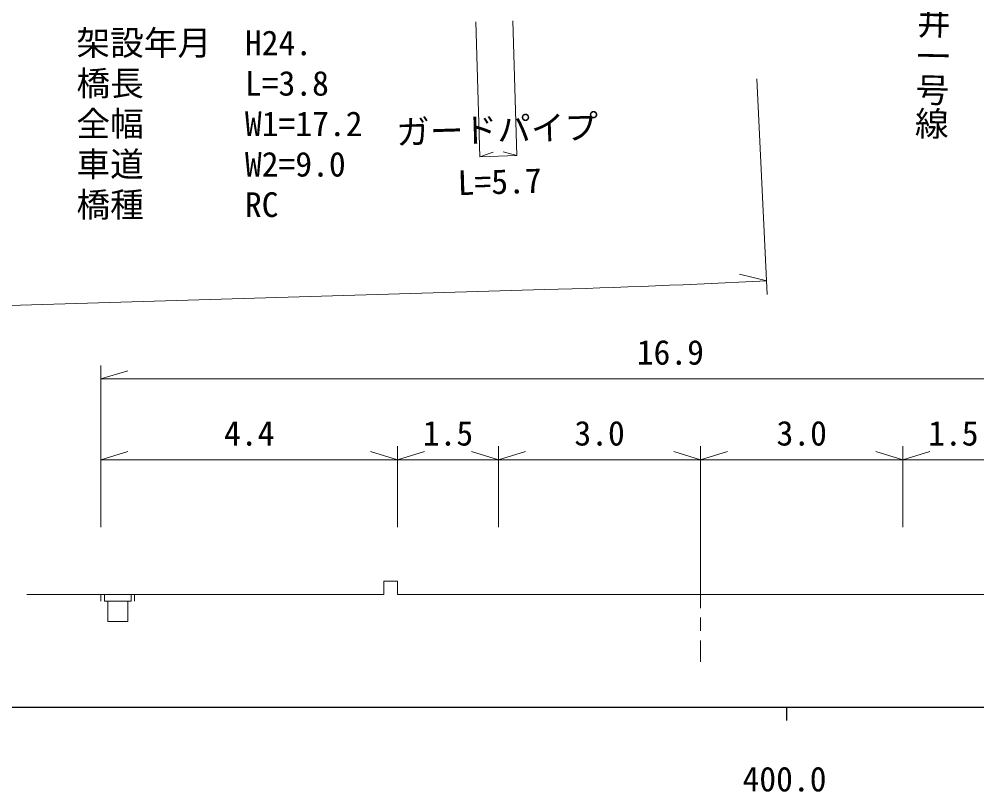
# Model space of a CAD drawing. Units: millimetres, scale not verified, with parts at other scales. Extents: x 40000 to 680000, y 20000 to 380000.
# Drawn here: x 411050 to 482116, y 198715 to 256022 of the extents above; entities that cross this region are included whole.
import ezdxf
from ezdxf.enums import TextEntityAlignment as Align

# ---------------------------------------------------------------- set-up
doc = ezdxf.new("R2010")
doc.units = ezdxf.units.MM
doc.header["$LTSCALE"] = 1000
for name, color, linetype, lineweight in [('M-BGD', 7, 'Continuous', 13), ('M-BMK', 2, 'Continuous', 13), ('M-BMK-HTXT', 7, 'Continuous', 13), ('M-STR-HTXT', 7, 'Continuous', 13), ('M-TTL-BAND', 7, 'Continuous', 25)]:
    doc.layers.add(name, color=color, linetype=linetype, lineweight=lineweight)
doc.styles.add('@ＭＳ ゴシック', font='')
doc.styles.add('ＭＳ ゴシック', font='')
doc.styles.get('@ＭＳ ゴシック').set_extended_font_data('@MS Gothic')
doc.styles.get('ＭＳ ゴシック').set_extended_font_data('MS Gothic')

msp = doc.modelspace()

# ---------------------------------------------------------------- linework, layer by layer
at = {"layer": 'M-BGD'}
for p, q in [((438122, 214347), (438122, 213347)), ((438122, 214347), (439122, 214347)), ((439122, 214347), (439122, 213347)), ((411622, 213347), (438122, 213347)), ((417122, 213347), (417122, 212847)), ((417372, 213347), (417372, 212847)), ((419372, 213347), (419372, 212847)), ((419622, 213347), (419622, 212847)), ((439122, 213347), (484122, 213347)), ((417372, 212847), (419372, 212847)), ((417622, 212847), (417622, 211347)), ((419122, 212847), (419122, 211347)), ((417622, 211347), (419122, 211347))]:
    msp.add_line(p, q, dxfattribs=at)
at = {"layer": 'M-BMK', "color": 7}
for p, q in [((461622, 218347), (461622, 212347)), ((461622, 211647), (461622, 210647)), ((461622, 209947), (461622, 208347))]:
    msp.add_line(p, q, dxfattribs=at)
at = {"layer": 'M-STR-HTXT'}
for p, q in [((447979, 245904), (447683, 255900)), ((445244, 245823), (444948, 255819)), ((465782, 251592), (466569, 235612)), ((445244, 245823), (446235, 246153)), ((447979, 245904), (445244, 245823)), ((447979, 245904), (446970, 246174)), ((466520, 236610), (464493, 237111)), ((450024, 235960), (297179, 231439)), ((417122, 218347), (417122, 230347)), ((417122, 229347), (419122, 229947)), ((417122, 229347), (501622, 229347)), ((417122, 223347), (419122, 223947)), ((439122, 223347), (437122, 223947)), ((439122, 218347), (439122, 224347)), ((439122, 223347), (441122, 223947)), ((446622, 223347), (444622, 223947)), ((446622, 218347), (446622, 224347)), ((446622, 223347), (448622, 223947)), ((461622, 223347), (459622, 223947)), ((461622, 218347), (461622, 224347)), ((461622, 223347), (463622, 223947)), ((476622, 223347), (474622, 223947)), ((476622, 218347), (476622, 224347)), ((476622, 223347), (478622, 223947)), ((417122, 223347), (439122, 223347)), ((439122, 223347), (446622, 223347)), ((446622, 223347), (461622, 223347)), ((461622, 223347), (476622, 223347)), ((476622, 223347), (484122, 223347))]:
    msp.add_line(p, q, dxfattribs=at)
msp.add_arc((425188, 1075593), 840000, 271.69429, 272.82035, dxfattribs=at)
at = {"layer": 'M-TTL-BAND'}
for p, q in [((40000, 205000), (579000, 205000)), ((468000, 205000), (468000, 204000))]:
    msp.add_line(p, q, dxfattribs=at)

# ---------------------------------------------------------------- texts
at = {"layer": 'M-BMK-HTXT', "style": '@ＭＳ ゴシック'}
msp.add_text('市道下上土井一号線', height=1833, rotation=268.823, dxfattribs=at).set_placement((479184, 269547), align=Align.MIDDLE_LEFT)
at = {"layer": 'M-STR-HTXT', "style": 'ＭＳ ゴシック'}
for s, p in [('架設年月\u3000H24.', (415301, 252799)), ('橋長\u3000\u3000\u3000L=3.8', (415301, 249799)), ('全幅\u3000\u3000\u3000W1=17.2', (415301, 246799)), ('車道\u3000\u3000\u3000W2=9.0', (415301, 243799)), ('橋種\u3000\u3000\u3000RC', (415301, 240799))]:
    msp.add_text(s, height=1833, dxfattribs=at).set_placement(p, align=Align.BOTTOM_LEFT)
for s, p in [('ガードパイプ', (446497, 248766)), ('L=5.7', (446675, 244893))]:
    msp.add_text(s, height=1833, rotation=1.694, dxfattribs=at).set_placement(p, align=Align.TOP_CENTER)
for s, p in [('16.9', (459372, 229847)), ('4.4', (428122, 223847)), ('1.5', (442872, 223847)), ('3.0', (454122, 223847)), ('3.0', (469122, 223847)), ('1.5', (480372, 223847))]:
    msp.add_text(s, height=1833, dxfattribs=at).set_placement(p, align=Align.BOTTOM_CENTER)
at = {"layer": 'M-TTL-BAND', "style": 'ＭＳ ゴシック'}
msp.add_text('400.0', height=1833, dxfattribs=at).set_placement((467844, 198195), align=Align.BOTTOM_CENTER)

doc.saveas('drawing.dxf')
